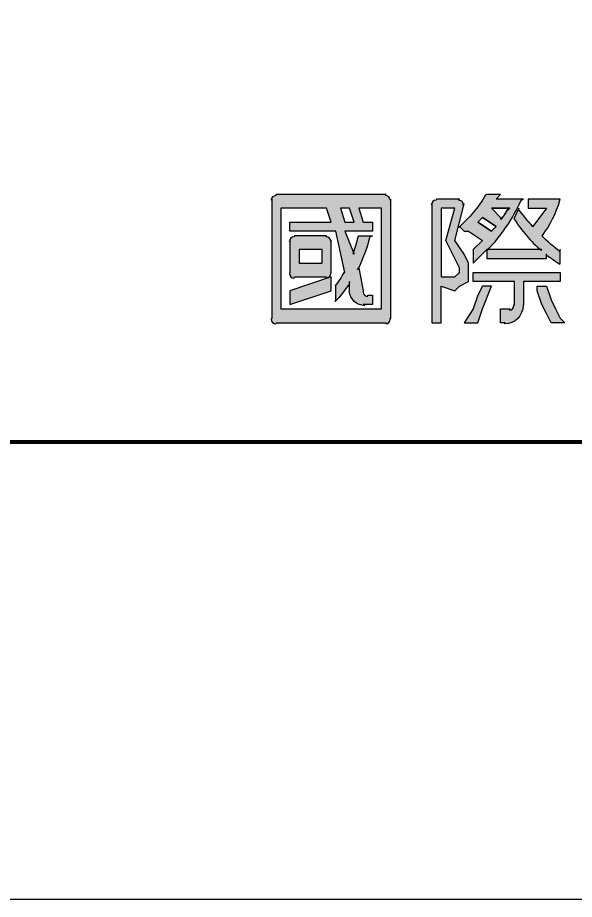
# Model space of a CAD drawing. Header units: inches. Extents: x 241.812 to 242.232, y 83.676 to 83.973.
# Drawn here: x 241.98165 to 241.99381, y 83.6761 to 83.69537 of the extents above; entities that cross this region are included whole.
import ezdxf

# ---------------------------------------------------------------- set-up
doc = ezdxf.new("R2010")
doc.units = ezdxf.units.IN
doc.header["$MEASUREMENT"] = 0
doc.linetypes.add('DGN2', pattern=[0.00224624150771958, 0.00112312075385979, -0.00112312075385979])
doc.layers.get('0').update_dxf_attribs({"lineweight": 0})
doc.layers.add('Level 63', color=7, linetype='Continuous', lineweight=0)
doc.styles.add('Style-Arial', font='arial.ttf', dxfattribs={"height": 0.2})

# ---------------------------------------------------------------- blocks, each defined once
blk = doc.blocks.new('AnonymusCell_12')
at = {"layer": 'Level 63', "linetype": 'Continuous', "lineweight": 0}
h = blk.add_hatch(color=7, dxfattribs=at)
edge = h.paths.add_edge_path()
edge.add_line((-0.0005000000000165983, -0.001200000000011414), (-0.000300000000009959, -0.001200000000011414))
edge.add_line((-0.000300000000009959, -0.001200000000011414), (-0.000300000000009959, -0.0003999999999990678))
edge.add_line((-0.000300000000009959, -0.0003999999999990678), (0, -0.0005000000000023874))
edge.add_line((0, -0.0005000000000023874), (0.0001000000000033197, -0.0003999999999990678))
edge.add_line((0.0001000000000033197, -0.0003999999999990678), (0.0002999999999815373, -0.000300000000009959))
edge.add_line((0.0002999999999815373, -0.000300000000009959), (0.0002999999999815373, -0.0001000000000033197))
edge.add_line((0.0002999999999815373, -0.0001000000000033197), (0.0002999999999815373, 9.99999999891088e-05))
edge.add_line((0.0002999999999815373, 9.99999999891088e-05), (0.0001999999999782176, 0.0002999999999957481))
edge.add_line((0.0001999999999782176, 0.0002999999999957481), (0, 0.0005999999999914962))
edge.add_line((0, 0.0005999999999914962), (0.0001999999999782176, 0.001399999999989632))
edge.add_line((0.0001999999999782176, 0.001399999999989632), (0.0001838748310944993, 0.001352106346345749))
edge.add_arc((8.686058149010023e-05, 0.001376359910508995), 0.0001000000000059982, 345.9637555543618, 449.9999999988063)
edge.add_line((8.686058149010023e-05, 0.001476359910512315), (0.0001000000000033197, 0.001499999999992951))
edge.add_line((0.0001000000000033197, 0.001499999999992951), (-0.0004000000000132786, 0.001499999999992951))
edge.add_line((-0.0004000000000132786, 0.001499999999992951), (-0.0004100617781261917, 0.001476359910512315))
edge.add_arc((-0.0004100617781261917, 0.001376359910508995), 0.0001000000000033197, 90, 180)
edge.add_line((-0.0005100617781295114, 0.001376359910508995), (-0.0005000000000165983, 0.001399999999989632))
edge.add_line((-0.0005000000000165983, 0.001399999999989632), (-0.0005000000000165983, -0.001200000000011414))
h.paths.add_polyline_path([(0.0001000000000033197, 0), (-0.0002000000000066393, 0.0005999999999914962), (0, 0.001300000000000523), (-0.000300000000009959, 0.001300000000000523), (-0.000300000000009959, -0.0002000000000066393), (0, -0.0002000000000066393), (0.0001000000000033197, -0.0001000000000033197)])
at = {"layer": 'Level 63', "color": 7, "linetype": 'Continuous', "lineweight": 0}
blk.add_lwpolyline([(-0.0005000000000165983, -0.001200000000011414), (-0.000300000000009959, -0.001200000000011414), (-0.000300000000009959, -0.0003999999999990678), (0, -0.0005000000000023874), (0.0001000000000033197, -0.0003999999999990678), (0.0002999999999815373, -0.000300000000009959), (0.0002999999999815373, -0.0001000000000033197), (0.0002999999999815373, 9.99999999891088e-05), (0.0001999999999782176, 0.0002999999999957481), (0, 0.0005999999999914962), (0.0001999999999782176, 0.001399999999989632), (0.0001838748310944993, 0.001352106346345749, 0.48792837020175), (8.686058149010023e-05, 0.001476359910512315), (0.0001000000000033197, 0.001499999999992951), (-0.0004000000000132786, 0.001499999999992951), (-0.0004100617781261917, 0.001476359910512315, 0.414213562373095), (-0.0005100617781295114, 0.001376359910508995), (-0.0005000000000165983, 0.001399999999989632)], format="xyb", close=True, dxfattribs=at)
blk.add_lwpolyline([(0.0001000000000033197, 0), (-0.0002000000000066393, 0.0005999999999914962), (0, 0.001300000000000523), (-0.000300000000009959, 0.001300000000000523), (-0.000300000000009959, -0.0002000000000066393), (0, -0.0002000000000066393), (0.0001000000000033197, -0.0001000000000033197)], close=True, dxfattribs=at)
blk = doc.blocks.new('AnonymusCell_14')
at = {"layer": 'Level 63', "linetype": 'Continuous', "lineweight": 0}
h = blk.add_hatch(color=7, dxfattribs=at)
edge = h.paths.add_edge_path()
edge.add_line((0.000300000000009959, 0.0006000000000057071), (0.0006999999999948159, 0.0006000000000057071))
edge.add_line((0.0006999999999948159, 0.0006000000000057071), (0.0004000000000132786, 0.0002000000000066393))
edge.add_line((0.0004000000000132786, 0.0002000000000066393), (0.0004055064395345198, 0.000197117465319252))
edge.add_arc((0.003894123831884144, 0.003371593268752804), 0.00471675184175701, 216.2829694434838, 222.3007027768172, ccw=False)
edge.add_line((9.1930285378794e-05, 0.0005803440552796246), (0.0001000000000033197, 0.0006000000000057071))
edge.add_line((0.0001000000000033197, 0.0006000000000057071), (0, 0.0003999999999990678))
edge.add_line((0, 0.0003999999999990678), (-9.461131526222744e-06, 0.0003775612220238145))
edge.add_arc((0.002572314052258662, 0.001972346042023787), 0.003034617228208283, 211.7039833325759, 229.165219443687)
edge.add_line((0.0005880385201635363, -0.0003236400934838457), (0.0005999999999914962, -0.0002999999999957481))
edge.add_line((0.0005999999999914962, -0.0002999999999957481), (-0.0005999999999914962, -0.0002999999999957481))
edge.add_line((-0.0005999999999914962, -0.0002999999999957481), (-0.0005980870810446959, -0.0003236400891637459))
edge.add_arc((-0.003433063737304565, 0.00240081094574407), 0.003931885817666111, 316.1389333338212, 335.5972555560434)
edge.add_line((0.0001475626265801111, 0.0007763599845276303), (0.0002000000000066393, 0.0007999999999981355))
edge.add_line((0.0002000000000066393, 0.0007999999999981355), (-0.0003999999999848569, 0.0007999999999981355))
edge.add_line((-0.0003999999999848569, 0.0007999999999981355), (-0.0002999999999815373, 0.0009000000000014552))
edge.add_line((-0.0002999999999815373, 0.0009000000000014552), (-0.0005999999999914962, 0.0009000000000014552))
edge.add_line((-0.0005999999999914962, 0.0009000000000014552), (-0.0006366685255727589, 0.0008763598581822407))
edge.add_arc((-0.003132983295643044, 0.002369279891937026), 0.002908676272544001, 311.2365500012113, 329.1184833345446, ccw=False)
edge.add_line((-0.001215673178677434, 0.0001819711405630642), (-0.001199999999982992, 0.0002000000000066393))
edge.add_line((-0.001199999999982992, 0.0002000000000066393), (-0.001100000000008095, 0.0001000000000033197))
edge.add_line((-0.001100000000008095, 0.0001000000000033197), (-0.001000000000004775, 0.0001000000000033197))
edge.add_line((-0.001000000000004775, 0.0001000000000033197), (-0.0006999999999948159, -0.0001000000000033197))
edge.add_line((-0.0006999999999948159, -0.0001000000000033197), (-0.0009000000000014552, -0.0002999999999957481))
edge.add_line((-0.0009000000000014552, -0.0002999999999957481), (-0.0009000000000014552, -0.0006000000000057071))
edge.add_line((-0.0009000000000014552, -0.0006000000000057071), (-0.0005999999999914962, -0.0002999999999957481))
edge.add_line((-0.0005999999999914962, -0.0002999999999957481), (-0.0005999999999914962, -0.0005000000000023874))
edge.add_line((-0.0005999999999914962, -0.0005000000000023874), (0.0006999999999948159, -0.0005000000000023874))
edge.add_line((0.0006999999999948159, -0.0005000000000023874), (0.0006999999999948159, -0.0003999999999990678))
edge.add_line((0.0006999999999948159, -0.0003999999999990678), (0.0006899382546521338, -0.0004078982896089656))
edge.add_arc((0.00257231405223024, 0.00197234604208063), 0.003034617228231106, 231.6618888893952, 238.5710527782842)
edge.add_line((0.0009899408171918367, -0.0006170547895578693), (0.001000000000004775, -0.0006000000000057071))
edge.add_line((0.001000000000004775, -0.0006000000000057071), (0.001000000000004775, -0.0002999999999957481))
edge.add_line((0.001000000000004775, -0.0002999999999957481), (0.0009899381721254485, -0.0003450522067112161))
edge.add_arc((0.003894124184569137, 0.003371593436042986), 0.004716752190724103, 225.7512256519572, 231.9959395408461, ccw=False)
edge.add_arc((-0.001374564179400295, 0.001466931917335046), 0.00246639201586244, 323.2985583332359, 343.7402249999026)
edge.add_line((0.0009931773350615458, 0.000776359910517499), (0.001000000000004775, 0.0007999999999981355))
edge.add_line((0.001000000000004775, 0.0007999999999981355), (0.000300000000009959, 0.0007999999999981355))
edge.add_line((0.000300000000009959, 0.0007999999999981355), (0.000300000000009959, 0.0006000000000057071))
edge = h.paths.add_edge_path()
edge.add_line((-0.0004999999999881766, 0.0006000000000057071), (-0.0001000000000033197, 0.0006000000000057071))
edge.add_line((-0.0001000000000033197, 0.0006000000000057071), (-0.0001423204714967596, 0.0005763585664908533))
edge.add_arc((-0.003459800489338249, 0.002672976871423316), 0.003924472191944757, 323.84224722251145, 327.70747222251146, ccw=False)
edge.add_line((-0.0002911989968481521, 0.0003574971010209538), (-0.0002999999999815373, 0.0003999999999990678))
edge.add_line((-0.0002999999999815373, 0.0003999999999990678), (-0.0004999999999881766, 0.0006000000000057071))
h.paths.add_polyline_path([(-0.0004999999999881766, 0.0001000000000033197), (-0.0007999999999981355, 0.0002999999999957481), (-0.0006999999999948159, 0.0003999999999990678), (-0.0003999999999848569, 0.0002000000000066393)])
at = {"layer": 'Level 63', "color": 7, "linetype": 'Continuous', "lineweight": 0}
for points in [[(0.000300000000009959, 0.0006000000000057071), (0.0006999999999948159, 0.0006000000000057071), (0.0004000000000132786, 0.0002000000000066393), (0.0004055064395345198, 0.000197117465319252, -0.02626335104682816), (9.1930285378794e-05, 0.0005803440552796246), (0.0001000000000033197, 0.0006000000000057071), (0, 0.0003999999999990678), (-9.461131526222744e-06, 0.0003775612220238145, 0.07633677830666286), (0.0005880385201635363, -0.0003236400934838457), (0.0005999999999914962, -0.0002999999999957481), (-0.0005999999999914962, -0.0002999999999957481), (-0.0005980870810446959, -0.0003236400891637459, 0.08510754531039427), (0.0001475626265801111, 0.0007763599845276303), (0.0002000000000066393, 0.0007999999999981355), (-0.0003999999999848569, 0.0007999999999981355), (-0.0002999999999815373, 0.0009000000000014552), (-0.0005999999999914962, 0.0009000000000014552), (-0.0006366685255727589, 0.0008763598581822407, -0.07818337387818432), (-0.001215673178677434, 0.0001819711405630642), (-0.001199999999982992, 0.0002000000000066393), (-0.001100000000008095, 0.0001000000000033197), (-0.001000000000004775, 0.0001000000000033197), (-0.0006999999999948159, -0.0001000000000033197), (-0.0009000000000014552, -0.0002999999999957481), (-0.0009000000000014552, -0.0006000000000057071), (-0.0005999999999914962, -0.0002999999999957481), (-0.0005999999999914962, -0.0005000000000023874), (0.0006999999999948159, -0.0005000000000023874), (0.0006999999999948159, -0.0003999999999990678), (0.0006899382546521338, -0.0004078982896089656, 0.03015605079830697), (0.0009899408171918367, -0.0006170547895578693), (0.001000000000004775, -0.0006000000000057071), (0.001000000000004775, -0.0002999999999957481), (0.0009899381721254485, -0.0003450522067112161, -0.02725444979304549), (0.0006028917794651534, -7.095730524042665e-06, 0.08943087857449301), (0.0009931773350615458, 0.000776359910517499), (0.001000000000004775, 0.0007999999999981355), (0.000300000000009959, 0.0007999999999981355)], [(-0.0004999999999881766, 0.0006000000000057071), (-0.0001000000000033197, 0.0006000000000057071), (-0.0001423204714967596, 0.0005763585664908533, -0.01686682485190063), (-0.0002911989968481521, 0.0003574971010209538), (-0.0002999999999815373, 0.0003999999999990678)]]:
    blk.add_lwpolyline(points, format="xyb", close=True, dxfattribs=at)
blk.add_lwpolyline([(-0.0004999999999881766, 0.0001000000000033197), (-0.0007999999999981355, 0.0002999999999957481), (-0.0006999999999948159, 0.0003999999999990678), (-0.0003999999999848569, 0.0002000000000066393)], close=True, dxfattribs=at)
blk = doc.blocks.new('AnonymusCell_20')
at = {"layer": 'Level 63', "linetype": 'Continuous', "lineweight": 0}
h = blk.add_hatch(color=7, dxfattribs=at)
edge = h.paths.add_edge_path()
edge.add_line((-0.001300000000014734, -0.001300000000000523), (0.001099999999979673, -0.001300000000000523))
edge.add_line((0.001099999999979673, -0.001300000000000523), (0.00108993822186676, -0.00132364008948116))
edge.add_arc((0.00108993822186676, -0.00122364008947784), 0.0001000000000033197, 270, 360)
edge.add_line((0.001189938221870079, -0.00122364008947784), (0.001199999999982992, -0.001199999999997203))
edge.add_line((0.001199999999982992, -0.001199999999997203), (0.001199999999982992, 0.001400000000003843))
edge.add_line((0.001199999999982992, 0.001400000000003843), (0.001189938221870079, 0.001376359910523206))
edge.add_arc((0.00108993822186676, 0.001376359910523206), 0.0001000000000033197, 0, 90)
edge.add_line((0.00108993822186676, 0.001476359910526526), (0.001099999999979673, 0.001500000000007162))
edge.add_line((0.001099999999979673, 0.001500000000007162), (-0.001300000000014734, 0.001500000000007162))
edge.add_line((-0.001300000000014734, 0.001500000000007162), (-0.001310061778127647, 0.001476359910526526))
edge.add_arc((-0.001310061778127647, 0.001376359910523206), 0.0001000000000033197, 90, 180)
edge.add_line((-0.001410061778130967, 0.001376359910523206), (-0.001400000000018053, 0.001400000000003843))
edge.add_line((-0.001400000000018053, 0.001400000000003843), (-0.001400000000018053, -0.001199999999997203))
edge.add_line((-0.001400000000018053, -0.001199999999997203), (-0.001410061778130967, -0.00122364008947784))
edge.add_arc((-0.001310061778127647, -0.00122364008947784), 0.0001000000000033197, 180, 270)
edge.add_line((-0.001310061778127647, -0.00132364008948116), (-0.001300000000014734, -0.001300000000000523))
edge = h.paths.add_edge_path()
edge.add_line((-0.0002000000000066393, 0.0006000000000057071), (-0.0009000000000014552, 0.0006000000000057071))
edge.add_line((-0.0009000000000014552, 0.0006000000000057071), (-0.00091006177814279, 0.0005763599105250705))
edge.add_arc((-0.00091006177814279, 0.0004763599105217509), 0.0001000000000033197, 90, 180)
edge.add_line((-0.00101006177814611, 0.0004763599105217509), (-0.001000000000004775, 0.0005000000000023874))
edge.add_line((-0.001000000000004775, 0.0005000000000023874), (-0.001000000000004775, -0.0001999999999924285))
edge.add_line((-0.001000000000004775, -0.0001999999999924285), (-0.00101006177814611, -0.000223640089473065))
edge.add_arc((-0.00091006177814279, -0.000223640089473065), 0.0001000000000033197, 180, 270)
edge.add_line((-0.00091006177814279, -0.0003236400894763847), (-0.0009000000000014552, -0.0002999999999957481))
edge.add_line((-0.0009000000000014552, -0.0002999999999957481), (-0.0002000000000066393, -0.0002999999999957481))
edge.add_line((-0.0002000000000066393, -0.0002999999999957481), (-0.0002100617781479741, -0.0003236400894763847))
edge.add_arc((-0.0002100617781479741, -0.000223640089473065), 0.0001000000000033197, 270, 360)
edge.add_line((-0.0001100617781446545, -0.000223640089473065), (-0.0001000000000033197, -0.0001999999999924285))
edge.add_line((-0.0001000000000033197, -0.0001999999999924285), (-0.0001000000000033197, 0.0005000000000023874))
edge.add_line((-0.0001000000000033197, 0.0005000000000023874), (-0.0001100592520231203, 0.0004763586290295052))
edge.add_arc((-0.0002100592520264399, 0.0004763586290295052), 0.0001000000000033197, 0, 90)
edge.add_line((-0.0002100592520264399, 0.0005763586290328249), (-0.0002000000000066393, 0.0006000000000057071))
h.paths.add_polyline_path([(-0.0001000000000033197, -0.0002999999999957481), (-0.001000000000004775, -0.0005999999999914962), (-0.001000000000004775, -0.0008999999999872443), (-0.0001000000000033197, -0.0005999999999914962)])
h.paths.add_polyline_path([(-0.000300000000009959, 0.000300000000009959), (-0.0007999999999981355, 0.000300000000009959), (-0.0007999999999981355, 0), (-0.000300000000009959, 0)])
edge = h.paths.add_edge_path()
edge.add_line((-0.0002000000000066393, 0.001200000000011414), (-0.001200000000011414, 0.001200000000011414))
edge.add_line((-0.001200000000011414, 0.001200000000011414), (-0.001200000000011414, -0.000999999999990564))
edge.add_line((-0.001200000000011414, -0.000999999999990564), (0.001000000000004775, -0.000999999999990564))
edge.add_line((0.001000000000004775, -0.000999999999990564), (0.001000000000004775, 0.001200000000011414))
edge.add_line((0.001000000000004775, 0.001200000000011414), (0.0004999999999881766, 0.001200000000011414))
edge.add_line((0.0004999999999881766, 0.001200000000011414), (0.0005999999999914962, 0.0009000000000014552))
edge.add_line((0.0005999999999914962, 0.0009000000000014552), (0.0007999999999981355, 0.0009000000000014552))
edge.add_line((0.0007999999999981355, 0.0009000000000014552), (0.0007999999999981355, 0.0007000000000090267))
edge.add_line((0.0007999999999981355, 0.0007000000000090267), (0.0001999999999782176, 0.0007000000000090267))
edge.add_line((0.0001999999999782176, 0.0007000000000090267), (0.0003999999999848569, 0.0002000000000066393))
edge.add_line((0.0003999999999848569, 0.0002000000000066393), (0.0003773009825351892, 0.0002079530570426869))
edge.add_arc((-0.002249327828309333, 0.001187209177857085), 0.002803234107272974, 339.5536083313373, 347.4137388868929)
edge.add_line((0.000486541878387925, 0.0005763586166835921), (0.0004999999999881766, 0.0006000000000057071))
edge.add_line((0.0004999999999881766, 0.0006000000000057071), (0.0007999999999981355, 0.0006000000000057071))
edge.add_line((0.0007999999999981355, 0.0006000000000057071), (0.0007399410682751295, 0.00057635997386285))
edge.add_arc((-0.002358296553779837, 0.001314560163706346), 0.003184967171413442, 332.6647111120877, 346.5983222231988, ccw=False)
edge.add_line((0.0004710199160626871, -0.0001479664844197259), (0.0004999999999881766, -9.99999999891088e-05))
edge.add_line((0.0004999999999881766, -9.99999999891088e-05), (0.0005999999999914962, -0.0005999999999914962))
edge.add_line((0.0005999999999914962, -0.0005999999999914962), (0.0005960023051443386, -0.0006478937712159905))
edge.add_arc((0.0006930165253606901, -0.0006236400894721328), 0.0001000000000078646, 194.0363138917433, 270.0000000028544)
edge.add_line((0.0006930165253606901, -0.0007236400894754524), (0.0006999999999948159, -0.0006999999999948159))
edge.add_line((0.0006999999999948159, -0.0006999999999948159), (0.0007999999999981355, -0.0006999999999948159))
edge.add_line((0.0007999999999981355, -0.0006999999999948159), (0.0007999999999981355, -0.0008999999999872443))
edge.add_line((0.0007999999999981355, -0.0008999999999872443), (0.0005999999999914962, -0.0008999999999872443))
edge.add_line((0.0005999999999914962, -0.0008999999999872443), (0.0006374952836836201, -0.0009236400887431273))
edge.add_arc((0.0006384426835950308, -0.0005736413709769295), 0.0003500000000131975, 186.2702250000042, 269.84490833333757, ccw=False)
edge.add_line((0.0002905364371201813, -0.0006118675879633884), (0.0002999999999815373, -0.0005999999999914962))
edge.add_line((0.0002999999999815373, -0.0005999999999914962), (0.0002999999999815373, -0.0003999999999990678))
edge.add_line((0.0002999999999815373, -0.0003999999999990678), (0.0002899382628811509, -0.0004548657993552752))
edge.add_arc((-0.002358296553836681, 0.001314560163777401), 0.003184967171489306, 317.5008166669935, 326.2510166669935, ccw=False)
edge.add_line((-1.006177026852129e-05, -0.0008371389984489497), (0, -0.0007999999999981355))
edge.add_line((0, -0.0007999999999981355), (0, -0.0004999999999881766))
edge.add_line((0, -0.0004999999999881766), (-1.006180417562064e-05, -0.0004991505505103078))
edge.add_arc((-0.00224932782842302, 0.001187209177743398), 0.00280323410732491, 323.0171111121844, 330.282427778851)
edge.add_line((0.0001852235830597238, -0.0002024241858720188), (0.0001999999999782176, -0.0001999999999924285))
edge.add_line((0.0001999999999782176, -0.0001999999999924285), (0, 0.0007000000000090267))
edge.add_line((0, 0.0007000000000090267), (-0.001000000000004775, 0.0007000000000090267))
edge.add_line((-0.001000000000004775, 0.0007000000000090267), (-0.001000000000004775, 0.0009000000000014552))
edge.add_line((-0.001000000000004775, 0.0009000000000014552), (-0.0001000000000033197, 0.0009000000000014552))
edge.add_line((-0.0001000000000033197, 0.0009000000000014552), (-0.0002000000000066393, 0.001200000000011414))
h.paths.add_polyline_path([(0.0001999999999782176, 0.0009000000000014552), (0.0003999999999848569, 0.0009000000000014552), (0.0002999999999815373, 0.001200000000011414), (0.0001000000000033197, 0.001200000000011414)])
at = {"layer": 'Level 63', "color": 7, "linetype": 'Continuous', "lineweight": 0}
for points in [[(-0.001300000000014734, -0.001300000000000523), (0.001099999999979673, -0.001300000000000523), (0.00108993822186676, -0.00132364008948116, 0.414213562373095), (0.001189938221870079, -0.00122364008947784), (0.001199999999982992, -0.001199999999997203), (0.001199999999982992, 0.001400000000003843), (0.001189938221870079, 0.001376359910523206, 0.414213562373095), (0.00108993822186676, 0.001476359910526526), (0.001099999999979673, 0.001500000000007162), (-0.001300000000014734, 0.001500000000007162), (-0.001310061778127647, 0.001476359910526526, 0.414213562373095), (-0.001410061778130967, 0.001376359910523206), (-0.001400000000018053, 0.001400000000003843), (-0.001400000000018053, -0.001199999999997203), (-0.001410061778130967, -0.00122364008947784, 0.414213562373095), (-0.001310061778127647, -0.00132364008948116)], [(-0.0002000000000066393, 0.001200000000011414), (-0.001200000000011414, 0.001200000000011414), (-0.001200000000011414, -0.000999999999990564), (0.001000000000004775, -0.000999999999990564), (0.001000000000004775, 0.001200000000011414), (0.0004999999999881766, 0.001200000000011414), (0.0005999999999914962, 0.0009000000000014552), (0.0007999999999981355, 0.0009000000000014552), (0.0007999999999981355, 0.0007000000000090267), (0.0001999999999782176, 0.0007000000000090267), (0.0003999999999848569, 0.0002000000000066393), (0.0003773009825351892, 0.0002079530570426869, 0.03430974262482598), (0.000486541878387925, 0.0005763586166835921), (0.0004999999999881766, 0.0006000000000057071), (0.0007999999999981355, 0.0006000000000057071), (0.0007399410682751295, 0.00057635997386285, -0.06087186547951002), (0.0004710199160626871, -0.0001479664844197259), (0.0004999999999881766, -9.99999999891088e-05), (0.0005999999999914962, -0.0005999999999914962), (0.0005960023051443386, -0.0006478937712159905, 0.3441503877466278), (0.0006930165253606901, -0.0007236400894754524), (0.0006999999999948159, -0.0006999999999948159), (0.0007999999999981355, -0.0006999999999948159), (0.0007999999999981355, -0.0008999999999872443), (0.0005999999999914962, -0.0008999999999872443), (0.0006374952836836201, -0.0009236400887431273, -0.3817363000660471), (0.0002905364371201813, -0.0006118675879633884), (0.0002999999999815373, -0.0005999999999914962), (0.0002999999999815373, -0.0003999999999990678), (0.0002899382628811509, -0.0004548657993552752, -0.03819851262260546), (-1.006177026852129e-05, -0.0008371389984489497), (0, -0.0007999999999981355), (0, -0.0004999999999881766), (-1.006180417562064e-05, -0.0004991505505103078, 0.03171154779527374), (0.0001852235830597238, -0.0002024241858720188), (0.0001999999999782176, -0.0001999999999924285), (0, 0.0007000000000090267), (-0.001000000000004775, 0.0007000000000090267), (-0.001000000000004775, 0.0009000000000014552), (-0.0001000000000033197, 0.0009000000000014552)], [(-0.0002000000000066393, 0.0006000000000057071), (-0.0009000000000014552, 0.0006000000000057071), (-0.00091006177814279, 0.0005763599105250705, 0.414213562373095), (-0.00101006177814611, 0.0004763599105217509), (-0.001000000000004775, 0.0005000000000023874), (-0.001000000000004775, -0.0001999999999924285), (-0.00101006177814611, -0.000223640089473065, 0.414213562373095), (-0.00091006177814279, -0.0003236400894763847), (-0.0009000000000014552, -0.0002999999999957481), (-0.0002000000000066393, -0.0002999999999957481), (-0.0002100617781479741, -0.0003236400894763847, 0.414213562373095), (-0.0001100617781446545, -0.000223640089473065), (-0.0001000000000033197, -0.0001999999999924285), (-0.0001000000000033197, 0.0005000000000023874), (-0.0001100592520231203, 0.0004763586290295052, 0.414213562373095), (-0.0002100592520264399, 0.0005763586290328249)]]:
    blk.add_lwpolyline(points, format="xyb", close=True, dxfattribs=at)
for points in [[(0.0001999999999782176, 0.0009000000000014552), (0.0003999999999848569, 0.0009000000000014552), (0.0002999999999815373, 0.001200000000011414), (0.0001000000000033197, 0.001200000000011414)], [(-0.000300000000009959, 0.000300000000009959), (-0.0007999999999981355, 0.000300000000009959), (-0.0007999999999981355, 0), (-0.000300000000009959, 0)], [(-0.0001000000000033197, -0.0002999999999957481), (-0.001000000000004775, -0.0005999999999914962), (-0.001000000000004775, -0.0008999999999872443), (-0.0001000000000033197, -0.0005999999999914962)]]:
    blk.add_lwpolyline(points, close=True, dxfattribs=at)

msp = doc.modelspace()

# ---------------------------------------------------------------- hatches: boundary and pattern name
at = {"layer": 'Level 63', "linetype": 'Continuous', "lineweight": 0}
h = msp.add_hatch(color=7, dxfattribs=at)
edge = h.paths.add_edge_path()
edge.add_line((241.9916, 83.6898), (241.9935, 83.6898))
edge.add_line((241.9935, 83.6898), (241.9935, 83.6896))
edge.add_line((241.9935, 83.6896), (241.9927, 83.6896))
edge.add_line((241.9927, 83.6896), (241.9927, 83.68910000000001))
edge.add_line((241.9927, 83.68910000000001), (241.9926899382219, 83.68907635991052))
edge.add_arc((241.9922899382219, 83.68907635991053), 0.0004000000000061732, 269.9999999989822, 359.9999999989822, ccw=False)
edge.add_line((241.9922899382219, 83.68867635991052), (241.9923, 83.6887))
edge.add_line((241.9923, 83.6887), (241.9922, 83.6887))
edge.add_line((241.9922, 83.6887), (241.9922, 83.68900000000001))
edge.add_line((241.9922, 83.68900000000001), (241.9924, 83.68900000000001))
edge.add_line((241.9924, 83.68900000000001), (241.9924, 83.68900000000001))
edge.add_line((241.9924, 83.68900000000001), (241.9923899382219, 83.68897635991051))
edge.add_arc((241.9923899382219, 83.68907635991052), 0.0001000000000033197, 270, 360)
edge.add_line((241.9924899382219, 83.68907635991052), (241.9925, 83.68910000000001))
edge.add_line((241.9925, 83.68910000000001), (241.9925, 83.6896))
edge.add_line((241.9925, 83.6896), (241.9916, 83.6896))
edge.add_line((241.9916, 83.6896), (241.9916, 83.6898))
for points in [[(241.9914, 83.6887), (241.9917, 83.6887), (241.9918, 83.68900000000001), (241.992, 83.68950000000001), (241.9918, 83.68950000000001), (241.9917, 83.6893), (241.9916, 83.68900000000001)], [(241.9933, 83.6892), (241.9934, 83.68900000000001), (241.9935, 83.6888), (241.9936, 83.6887), (241.9933, 83.6887), (241.9932, 83.6889), (241.9931, 83.68910000000001), (241.993, 83.6894), (241.993, 83.68950000000001), (241.9932, 83.68950000000001)]]:
    msp.add_hatch(color=7, dxfattribs=at).paths.add_polyline_path(points)

# ---------------------------------------------------------------- linework, layer by layer
at = {"layer": 'Level 63', "color": 7, "linetype": 'Continuous', "lineweight": 0}
msp.add_line((241.9913, 83.6898), (241.9913, 83.6898), dxfattribs=at)
at = {"layer": 'Level 63', "color": 7, "linetype": 'DGN2', "lineweight": 0}
msp.add_lwpolyline([(241.8118, 83.9731), (242.2318, 83.9731), (242.2318, 83.6761), (241.8118, 83.6761)], close=True, dxfattribs=at)
at = {"layer": 'Level 63', "color": 7, "linetype": 'Continuous', "lineweight": 53}
msp.add_lwpolyline([(241.9384899990845, 83.68608999908444), (241.9384899990845, 83.68608999908444), (241.8198500015259, 83.68608999908444), (241.8198500015259, 83.96508999908444), (242.2238500015259, 83.96508999908444), (242.2238500015259, 83.68608999908444)], close=True, dxfattribs=at)
at = {"layer": 'Level 63', "color": 7, "linetype": 'Continuous', "lineweight": 0}
for points in [[(241.989, 83.6909), (241.9889, 83.69120000000001), (241.9887, 83.69120000000001), (241.9888, 83.6909)], [(241.991, 83.6905), (241.9912, 83.69120000000001), (241.9909, 83.69120000000001), (241.9909, 83.6897), (241.9912, 83.6897), (241.9912, 83.6897), (241.9913, 83.6898), (241.9913, 83.6898), (241.9913, 83.68990000000001)], [(241.9917, 83.6909), (241.992, 83.6907), (241.9921, 83.69080000000001), (241.9918, 83.691)], [(241.9914, 83.6887), (241.9917, 83.6887), (241.9918, 83.68900000000001), (241.992, 83.68950000000001), (241.9918, 83.68950000000001), (241.9917, 83.6893), (241.9916, 83.68900000000001)], [(241.9933, 83.6892), (241.9934, 83.68900000000001), (241.9935, 83.6888), (241.9936, 83.6887), (241.9933, 83.6887), (241.9932, 83.6889), (241.9931, 83.68910000000001), (241.993, 83.6894), (241.993, 83.68950000000001), (241.9932, 83.68950000000001)]]:
    msp.add_lwpolyline(points, close=True, dxfattribs=at)
for points in [[(241.9922088010032, 83.69095749710102, 0.01686682485190063), (241.9923576795285, 83.6911763585665), (241.9924, 83.69120000000001), (241.992, 83.69120000000001), (241.9922, 83.691)], [(241.9916, 83.6898), (241.9935, 83.6898), (241.9935, 83.6896), (241.9927, 83.6896), (241.9927, 83.68910000000001), (241.9926899382219, 83.68907635991052, -0.414213562373095), (241.9922899382219, 83.68867635991052), (241.9923, 83.6887), (241.9922, 83.6887), (241.9922, 83.68900000000001), (241.9924, 83.68900000000001), (241.9924, 83.68900000000001), (241.9923899382219, 83.68897635991051, 0.414213562373095), (241.9924899382219, 83.68907635991052), (241.9925, 83.68910000000001), (241.9925, 83.6896), (241.9916, 83.6896)]]:
    msp.add_lwpolyline(points, format="xyb", close=True, dxfattribs=at)
for centre, start, end in [((241.9883899382219, 83.69047635991052), 0, 90), ((241.9889899382215, 83.68939905419201), 180, 186.270225)]:
    msp.add_arc(centre, 0.0001, start, end, dxfattribs=at)

# ---------------------------------------------------------------- block references
at = {"color": 7, "linetype": 'Continuous', "lineweight": 0}
for name, p in [('AnonymusCell_20', (241.9886, 83.69)), ('AnonymusCell_14', (241.9925, 83.6906)), ('AnonymusCell_12', (241.9912, 83.68990000000001))]:
    msp.add_blockref(name, p, dxfattribs=at)

# ---------------------------------------------------------------- texts
at = {"layer": 'Level 63', "color": 7, "linetype": 'Continuous', "lineweight": 0, "insert": (241.9518, 83.7089), "char_height": 0.0019998, "width": 0.04334226534000001, "attachment_point": 1, "line_spacing_factor": 0.9000300030003, "style": 'Style-Arial'}
msp.add_mtext('Airport Authority\\PHKIA Tower, 1 Sky Plaza Road,\\PHong Kong International Airport, \\PLantau, Hong Kong.\\P \\PTel   : (852) 2188 7111\\PFax : (852) 2824 0717\\P', dxfattribs=at)

doc.saveas('drawing.dxf')
